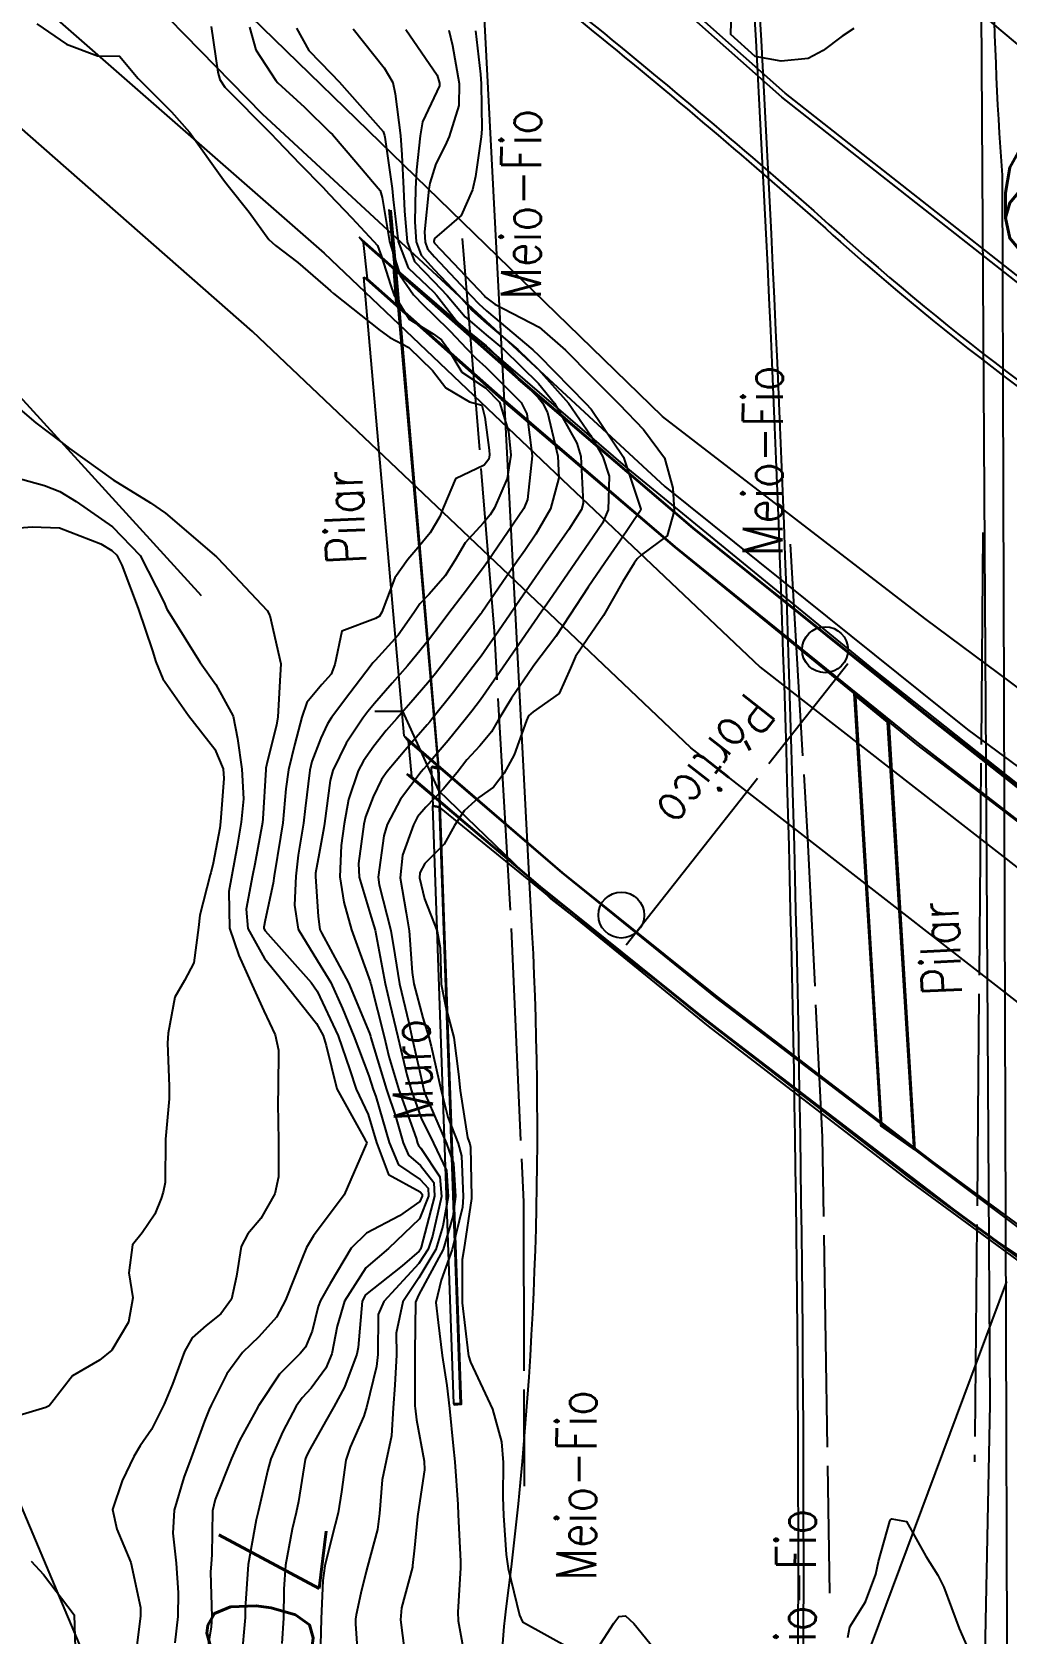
# Model space of a CAD drawing. Header units: metres. Extents: x 286371 to 293043, y 7462578 to 7466404.
# Drawn here: x 289070.9 to 289107.7, y 7464736.1 to 7464796.6 of the extents above; entities that cross this region are included whole.
import ezdxf
from ezdxf.enums import TextEntityAlignment as Align

# ---------------------------------------------------------------- set-up
doc = ezdxf.new("R2010")
doc.units = ezdxf.units.M
doc.header["$MEASUREMENT"] = 0
doc.linetypes.add('CONTINUO', pattern=[0])
doc.linetypes.add('TRACEJADO', pattern=[8.7, 8, -0.7])
for name, color, linetype in [('Canteiro', 45, 'Continuous'), ('Cotas', 45, 'Continuous'), ('Curvas de Nivel 1m', 11, 'Continuous'), ('Curvas de Nivel 5m', 15, 'Continuous'), ('Divisas', 45, 'Continuous'), ('Edificações', 30, 'Continuous'), ('Linha Férrea', 20, 'Continuous'), ('MEIO-FIO', 45, 'Continuous'), ('MURO', 30, 'Continuous'), ('P.I.', 45, 'CONTINUO'), ('PILAR', 45, 'Continuous'), ('Pontes_Viadutos_Tubos', 190, 'Continuous'), ('Pontos Cotados', 45, 'Continuous'), ('Postes', 20, 'Continuous'), ('PÓRTICO', 45, 'CONTINUO'), ('TEXTO', 45, 'Continuous'), ('Vias primárias', 230, 'Continuous')]:
    doc.layers.add(name, color=color, linetype=linetype)
doc.styles.add('ROMANS', font='romans', dxfattribs={"height": 0.2})
doc.styles.add('Style-STANDARD', font='STANDARD.shx')

# ---------------------------------------------------------------- blocks, each defined once
blk = doc.blocks.new('ELVTXT_142')
at = {"layer": 'Pontos Cotados', "linetype": 'Continuous', "style": 'Style-STANDARD'}
for s, height, p in [('693.1', 4, (0, 4)), ('x', 3, (0, 0))]:
    blk.add_text(s, height=height, dxfattribs=at).set_placement(p, align=Align.MIDDLE_CENTER)

msp = doc.modelspace()

# ---------------------------------------------------------------- linework, layer by layer
at = {"layer": 'Canteiro'}
for points in [[(289098.178, 7464701.9, 0.027017), (289100.003, 7464731.798, 0.018919), (289097.597, 7464809.627), (289098.013, 7464817.666, -0.028614), (289098.774, 7464824.632, -0.013156), (289101.615, 7464839.221, -0.029932), (289105.986, 7464854.509, -0.018028), (289110.597, 7464866.243, -0.022449), (289114.309, 7464873.825, -0.010098), (289121.456, 7464886.296, -0.034287), (289129.937, 7464898.451, -0.008331), (289138.009, 7464908.145, -0.034176), (289145.373, 7464915.598, 0.014946), (289149.467, 7464919.435, -0.063965), (289173.518, 7464937.914, 0.002402), (289183.396, 7464943.731, -0.047205), (289194.925, 7464949.197, 0.027512), (289198.744, 7464950.826, -0.012103), (289203.665, 7464953.108)], [(289205.999, 7464952.844), (289201.593, 7464950.841), (289193.269, 7464946.819, 0.014043), (289182.263, 7464941.113, 0.046369), (289162.764, 7464927.803, 0.035702), (289150.593, 7464916.164, -0.017109), (289145.407, 7464910.822, 0.070326), (289132.793, 7464894.716, -0.00539), (289125.688, 7464882.721, 0.052789), (289119.626, 7464869.846, -0.011819), (289115.778, 7464859.568, 0.041488), (289113.037, 7464850.671, -0.0178), (289110.757, 7464841.801, 0.042766), (289109.076, 7464833.581, -0.007377), (289107.329, 7464820.322, 0.047193), (289106.756, 7464809.188, -0.027376), (289106.689, 7464803.457), (289107.056, 7464744.796), (289106.471, 7464715.917, -0.022904), (289104.091, 7464679.929, 0.015582)], [(289022.152, 7464877.298), (289039.277, 7464854.731, 0.004567), (289043.998, 7464848.626, 0.020686), (289051.451, 7464839.933, -0.00617), (289065.484, 7464824.496), (289080.492, 7464808.746, -0.011206), (289085.567, 7464803.174, 0.043221), (289092.206, 7464796.763, -0.011464), (289101.553, 7464788.818, 0.044825), (289116.147, 7464778.001, -0.003327), (289120.671, 7464775.196), (289127.752, 7464770.344), (289139.499, 7464763.282), (289151.397, 7464756.133, 1.06747)], [(289142.591, 7464764.027), (289128.947, 7464773.001), (289115.792, 7464781.487), (289113.652, 7464782.77), (289099.205, 7464794.123), (289093.01, 7464799.619), (289088.081, 7464804.403), (289081.732, 7464811.226), (289073.871, 7464819.799), (289058.432, 7464835.773), (289047.765, 7464846.885), (289042.441, 7464853.572, -0.056673), (289037.48, 7464861.499, -0.001873), (289032.039, 7464872.988, 0.003306)]]:
    msp.add_lwpolyline(points, format="xyb", dxfattribs=at)
at = {"layer": 'Curvas de Nivel 1m', "flags": 128}
for points, elevation in [([(289101.919, 7464796.718), (289101.477, 7464796.426), (289100.758, 7464795.884), (289100.201, 7464795.588), (289099.174, 7464795.485), (289098.202, 7464795.654), (289097.283, 7464796.488), (289097.297, 7464797.42)], 694), ([(289071.078, 7464796.891), (289072.203, 7464796.13), (289073.366, 7464795.687), (289074.196, 7464795.671), (289074.911, 7464794.834), (289076.165, 7464793.576), (289076.841, 7464792.804), (289078.127, 7464791.01), (289078.301, 7464790.782), (289079.092, 7464789.787), (289079.842, 7464788.758), (289080.091, 7464788.529), (289080.93, 7464787.893), (289082.067, 7464786.909), (289082.162, 7464786.819), (289082.279, 7464786.721), (289084.043, 7464785.321), (289084.409, 7464785.057), (289085.117, 7464784.678), (289086.021, 7464783.81), (289086.523, 7464783.165), (289087.408, 7464782.636), (289087.88, 7464782.505), (289087.995, 7464782.05), (289088.155, 7464780.809), (289088.168, 7464780.631), (289088.138, 7464780.465), (289087.966, 7464780.24), (289086.878, 7464779.728), (289086.426, 7464778.657), (289086.294, 7464778.302), (289085.924, 7464777.683), (289085.458, 7464777.126), (289085.079, 7464776.677), (289084.591, 7464775.993), (289084.097, 7464774.691), (289084.021, 7464774.543), (289083.87, 7464774.454), (289082.597, 7464773.979), (289082.324, 7464772.717), (289082.196, 7464772.361), (289081.833, 7464771.967), (289081.27, 7464771.285), (289081.082, 7464770.735), (289080.815, 7464769.723), (289080.576, 7464768.743), (289080.483, 7464768.035), (289080.363, 7464766.745), (289080.284, 7464766.208), (289080.042, 7464764.75), (289079.995, 7464764.475), (289079.699, 7464763.074), (289079.643, 7464762.807), (289079.647, 7464762.755), (289079.693, 7464762.677), (289081.441, 7464760.728), (289081.659, 7464760.394), (289082.452, 7464758.712), (289082.896, 7464757.424), (289083.133, 7464756.702), (289083.59, 7464755.737), (289083.898, 7464754.69), (289084.35, 7464753.476), (289085.546, 7464752.819), (289085.625, 7464752.743), (289085.627, 7464752.663), (289085.541, 7464752.455), (289084.772, 7464751.915), (289083.523, 7464751.262), (289082.946, 7464750.703), (289082.15, 7464749.371), (289081.786, 7464748.72), (289081.7, 7464748.502), (289081.467, 7464747.57), (289081.221, 7464746.964), (289081.018, 7464746.731), (289080.234, 7464745.95), (289079.453, 7464744.754), (289079.443, 7464744.735), (289079.423, 7464744.697), (289078.726, 7464743.442), (289078.424, 7464742.769), (289077.806, 7464741.221), (289077.709, 7464740.788), (289077.683, 7464739.132), (289077.657, 7464738.79), (289077.64, 7464738.478), (289077.687, 7464736.789), (289077.66, 7464736.417), (289077.402, 7464734.792)], 701), ([(289079.106, 7464796.767), (289079.352, 7464795.912), (289080.104, 7464794.756), (289080.183, 7464794.672), (289081.181, 7464793.746), (289082.155, 7464792.798), (289082.236, 7464792.713), (289083.121, 7464791.687), (289083.962, 7464790.688), (289084.04, 7464790.604), (289084.119, 7464790.343), (289084.392, 7464788.68), (289084.797, 7464787.402), (289085.303, 7464786.67), (289085.676, 7464786.28), (289086.053, 7464785.918), (289086.683, 7464785.291), (289087.304, 7464784.639), (289087.658, 7464784.261), (289088.024, 7464783.943), (289089.357, 7464782.604), (289089.577, 7464782.182), (289089.774, 7464780.598), (289089.601, 7464778.95), (289089.46, 7464778.612), (289088.846, 7464777.695), (289088.112, 7464776.631), (289088.028, 7464776.507), (289087.899, 7464776.33), (289087.171, 7464775.359), (289086.636, 7464774.653), (289086.305, 7464774.22), (289085.859, 7464773.64), (289085.423, 7464773.098), (289085.068, 7464772.676), (289084.498, 7464772.021), (289083.822, 7464771.249), (289083.57, 7464770.946), (289083.382, 7464770.701), (289082.762, 7464769.748), (289082.255, 7464768.717), (289082.152, 7464768.345), (289081.936, 7464766.722), (289081.916, 7464766.558), (289081.737, 7464765.586), (289081.599, 7464764.854), (289081.593, 7464764.726), (289081.701, 7464763.218), (289081.763, 7464762.723), (289081.821, 7464762.594), (289082.841, 7464760.707), (289083.636, 7464758.816), (289083.671, 7464758.694), (289083.686, 7464758.641), (289084.273, 7464756.684), (289084.63, 7464755.637), (289084.909, 7464754.674), (289085.105, 7464754.209), (289085.561, 7464753.82), (289086.071, 7464753.176), (289086.097, 7464752.656), (289085.591, 7464750.739), (289085.566, 7464750.664), (289085.513, 7464750.586), (289084.869, 7464750.039), (289083.488, 7464748.94), (289083.357, 7464748.696), (289083.207, 7464746.949), (289083.163, 7464746.699), (289082.692, 7464745.449), (289082.296, 7464744.711), (289081.977, 7464744.155), (289081.4, 7464743.127), (289081.254, 7464742.869), (289081.207, 7464742.727), (289080.955, 7464741.146), (289080.872, 7464740.732), (289080.716, 7464740.099), (289080.464, 7464738.742), (289080.404, 7464737.836), (289080.387, 7464736.743), (289080.323, 7464735.787)], 699), ([(289080.886, 7464796.734), (289081.353, 7464795.883), (289082.189, 7464795.02), (289082.491, 7464794.71), (289084.156, 7464792.835), (289084.207, 7464792.684), (289084.221, 7464792.616), (289084.492, 7464790.679), (289084.537, 7464790.259), (289084.725, 7464788.675), (289085.092, 7464787.687), (289086.066, 7464786.763), (289086.169, 7464786.653), (289086.993, 7464785.59), (289088.036, 7464784.742), (289088.181, 7464784.622), (289090.007, 7464782.79), (289090.169, 7464782.592), (289090.353, 7464782.233), (289090.747, 7464780.583), (289090.781, 7464779.758), (289090.468, 7464778.594), (289089.92, 7464777.637), (289089.496, 7464777.025), (289089.212, 7464776.615), (289088.677, 7464775.838), (289087.875, 7464774.684), (289087.853, 7464774.656), (289087.839, 7464774.635), (289086.992, 7464773.513), (289086.34, 7464772.657), (289086.125, 7464772.375), (289085.834, 7464772.027), (289085.204, 7464771.293), (289084.667, 7464770.682), (289084.269, 7464770.225), (289083.798, 7464769.643), (289083.408, 7464769.082), (289083.215, 7464768.703), (289082.848, 7464767.628), (289082.677, 7464766.711), (289082.563, 7464765.891), (289082.513, 7464764.713), (289082.664, 7464763.756), (289082.962, 7464762.705), (289083.665, 7464760.757), (289083.68, 7464760.694), (289083.688, 7464760.669), (289084.185, 7464758.686), (289084.373, 7464757.933), (289084.75, 7464756.677), (289085.393, 7464754.851), (289085.445, 7464754.666), (289085.484, 7464754.577), (289085.571, 7464754.477), (289086.294, 7464753.392), (289086.35, 7464752.652), (289086.012, 7464751.147), (289085.853, 7464750.659), (289085.506, 7464750.115), (289084.175, 7464748.684), (289083.965, 7464748.199), (289083.948, 7464746.687), (289083.902, 7464746.233), (289083.528, 7464744.693), (289083.505, 7464744.611), (289083.419, 7464744.365), (289082.907, 7464743.197), (289082.745, 7464742.704), (289082.575, 7464741.502), (289082.449, 7464740.708), (289082.227, 7464739.831), (289081.947, 7464738.715), (289081.87, 7464738.162), (289081.816, 7464736.717), (289081.776, 7464735.228)], 698), ([(289083.02, 7464796.702), (289084.192, 7464795.237), (289084.521, 7464794.679), (289084.601, 7464794.254), (289084.812, 7464792.675), (289084.864, 7464791.953), (289084.919, 7464790.673), (289084.957, 7464789.826), (289085.064, 7464788.67), (289085.34, 7464787.926), (289086.072, 7464787.171), (289086.572, 7464786.647), (289087.249, 7464785.838), (289088.042, 7464785.157), (289088.698, 7464784.614), (289090.015, 7464783.326), (289090.627, 7464782.585), (289091.469, 7464781.077), (289091.616, 7464780.57), (289091.705, 7464778.802), (289091.646, 7464778.57), (289091.158, 7464777.815), (289090.312, 7464776.596), (289089.895, 7464775.991), (289089.327, 7464775.168), (289088.945, 7464774.618), (289088.507, 7464773.982), (289087.85, 7464773.037), (289087.68, 7464772.804), (289087.555, 7464772.639), (289086.807, 7464771.672), (289085.992, 7464770.662), (289085.912, 7464770.563), (289085.811, 7464770.448), (289084.982, 7464769.491), (289084.304, 7464768.687), (289084.093, 7464768.376), (289083.77, 7464767.727), (289083.484, 7464766.973), (289083.422, 7464766.699), (289083.221, 7464765.213), (289083.245, 7464764.702), (289083.701, 7464763.187), (289083.846, 7464762.692), (289083.891, 7464762.492), (289084.233, 7464760.686), (289084.406, 7464759.929), (289084.71, 7464758.678), (289085.044, 7464757.242), (289085.208, 7464756.67), (289085.588, 7464755.605), (289086.052, 7464754.657), (289086.54, 7464753.631), (289086.612, 7464752.648), (289086.409, 7464751.533), (289086.139, 7464750.655), (289085.498, 7464749.577), (289084.892, 7464748.673), (289084.648, 7464747.495), (289084.654, 7464746.676), (289084.589, 7464745.525), (289084.531, 7464744.678), (289084.469, 7464743.618), (289084.269, 7464742.681), (289084.11, 7464741.953), (289084.018, 7464740.684), (289083.94, 7464740.091), (289083.565, 7464738.691), (289083.513, 7464738.5), (289083.309, 7464737.684), (289083.129, 7464736.864), (289083.112, 7464736.697), (289083.114, 7464736.521), (289083.233, 7464734.695)], 697), ([(289085.006, 7464796.673), (289086.188, 7464794.951), (289086.284, 7464794.653), (289086.282, 7464794.554), (289086.179, 7464794.335), (289085.633, 7464793.191), (289085.548, 7464792.664), (289085.418, 7464791.382), (289085.378, 7464790.666), (289085.349, 7464789.422), (289085.398, 7464788.665), (289085.586, 7464788.164), (289086.079, 7464787.62), (289087.016, 7464786.64), (289087.503, 7464786.083), (289088.049, 7464785.602), (289089.237, 7464784.606), (289090.023, 7464783.854), (289091.144, 7464782.577), (289091.98, 7464781.374), (289092.449, 7464780.557), (289092.681, 7464779.826), (289092.649, 7464778.554), (289092.436, 7464778.048), (289091.915, 7464777.294), (289091.417, 7464776.574), (289090.415, 7464775.126), (289090.061, 7464774.602), (289089.985, 7464774.491), (289089.87, 7464774.325), (289089.159, 7464773.31), (289088.685, 7464772.622), (289088.34, 7464772.124), (289087.825, 7464771.39), (289087.5, 7464770.958), (289087.252, 7464770.643), (289086.604, 7464769.85), (289085.788, 7464768.9), (289085.68, 7464768.772), (289085.586, 7464768.667), (289084.814, 7464767.634), (289084.308, 7464766.686), (289084.178, 7464766.258), (289083.959, 7464764.691), (289083.997, 7464764.413), (289084.447, 7464762.683), (289084.592, 7464761.769), (289084.773, 7464760.678), (289085.119, 7464759.195), (289085.24, 7464758.67), (289085.609, 7464757.008), (289085.687, 7464756.663), (289085.728, 7464756.536), (289086.541, 7464754.65), (289086.814, 7464753.897), (289086.884, 7464752.644), (289086.781, 7464751.894), (289086.422, 7464750.651), (289085.488, 7464748.923), (289085.37, 7464748.666), (289085.345, 7464746.777), (289085.352, 7464746.666), (289085.352, 7464744.738), (289085.356, 7464744.665), (289085.417, 7464744.226), (289085.701, 7464742.66), (289085.715, 7464742.332), (289085.457, 7464740.663), (289085.444, 7464740.571), (289085.335, 7464739.398), (289085.266, 7464738.724), (289085.258, 7464738.665), (289084.843, 7464737.129), (289084.806, 7464736.672), (289085.031, 7464734.904)], 696), ([(289087.633, 7464796.633), (289087.829, 7464794.99), (289087.85, 7464794.629), (289087.873, 7464792.914), (289087.856, 7464792.629), (289087.637, 7464791.127), (289087.525, 7464790.633), (289087.092, 7464789.657), (289086.096, 7464788.793), (289086.071, 7464788.678), (289086.07, 7464788.655), (289086.078, 7464788.639), (289086.094, 7464788.618), (289087.973, 7464786.626), (289088.017, 7464786.579), (289088.063, 7464786.537), (289088.365, 7464786.314), (289090.047, 7464785.451), (289091.031, 7464784.579), (289092.019, 7464783.583), (289093.062, 7464782.548), (289093.98, 7464781.584), (289094.771, 7464780.522), (289095.089, 7464779.375), (289095.143, 7464778.516), (289094.871, 7464777.569), (289093.909, 7464776.864), (289093.742, 7464776.702), (289093.628, 7464776.539), (289093.201, 7464775.856), (289092.471, 7464774.563), (289091.861, 7464773.685), (289091.414, 7464773.018), (289091.222, 7464772.584), (289090.797, 7464771.623), (289089.819, 7464770.94), (289089.645, 7464770.779), (289089.565, 7464770.608), (289089.098, 7464769.311), (289088.722, 7464768.62), (289088.314, 7464768.089), (289087.77, 7464767.699), (289087.211, 7464767.194), (289086.847, 7464766.648), (289086.454, 7464765.943), (289085.732, 7464765.217), (289085.532, 7464764.862), (289085.519, 7464764.668), (289085.712, 7464763.874), (289086.187, 7464762.657), (289086.311, 7464762.029), (289086.341, 7464760.654), (289086.522, 7464759.78), (289086.821, 7464758.647), (289086.995, 7464757.262), (289087.065, 7464756.643), (289087.339, 7464754.877), (289087.424, 7464754.637), (289087.448, 7464754.512), (289087.485, 7464752.635), (289087.483, 7464752.575), (289087.199, 7464750.639), (289087.139, 7464750.271), (289087.14, 7464748.64), (289087.363, 7464746.728), (289087.377, 7464746.636), (289087.451, 7464746.4), (289088.278, 7464744.622), (289088.62, 7464743.395), (289088.683, 7464742.615), (289088.675, 7464741.304), (289088.7, 7464740.614), (289088.801, 7464739.143), (289088.875, 7464738.611), (289089.298, 7464736.854), (289089.409, 7464736.603), (289091.279, 7464735.575)], 694), ([(289070.002, 7464782.737), (289071.036, 7464781.841), (289071.978, 7464781.135), (289072.313, 7464780.869), (289073.957, 7464779.684), (289075.375, 7464778.823), (289075.938, 7464778.434), (289077.868, 7464776.785), (289077.913, 7464776.737), (289079.772, 7464774.756), (289079.88, 7464774.573), (289080.294, 7464772.748), (289080.266, 7464772.32), (289080.176, 7464770.749), (289080.131, 7464770.428), (289079.789, 7464769.081), (289079.725, 7464768.815), (289079.719, 7464768.755), (289079.614, 7464766.899), (289079.597, 7464766.757), (289079.304, 7464765.188), (289079.224, 7464764.762), (289078.986, 7464763.484), (289079.046, 7464762.764), (289079.677, 7464761.626), (289080.392, 7464760.744), (289081.641, 7464759.179), (289081.892, 7464758.721), (289081.998, 7464758.349), (289082.404, 7464756.712), (289083.48, 7464754.791), (289083.531, 7464754.695), (289083.521, 7464754.643), (289082.686, 7464752.707), (289081.521, 7464751.159), (289081.255, 7464750.728), (289081.099, 7464750.322), (289080.468, 7464748.74), (289080.121, 7464748.098), (289079.463, 7464747.352), (289079.153, 7464747.065), (289078.844, 7464746.764), (289078.256, 7464745.958), (289077.659, 7464744.781), (289077.59, 7464744.613), (289077.415, 7464744.172), (289076.902, 7464742.794), (289076.633, 7464742.049), (289076.26, 7464740.811), (289076.212, 7464739.951), (289076.34, 7464738.809), (289076.418, 7464737.701), (289076.396, 7464736.808), (289076.286, 7464735.808)], 702), ([(289069.958, 7464779.861), (289071.366, 7464779.47), (289071.95, 7464779.253), (289072.562, 7464778.865), (289073.93, 7464777.91), (289074.977, 7464776.828), (289075.888, 7464775.057), (289075.993, 7464774.813), (289076.163, 7464774.527), (289077.248, 7464772.794), (289077.838, 7464771.961), (289078.489, 7464770.774), (289078.649, 7464769.924), (289078.817, 7464768.769), (289078.878, 7464767.657), (289078.791, 7464766.769), (289078.645, 7464765.866), (289078.441, 7464764.774), (289078.329, 7464764.161), (289078.356, 7464762.775), (289078.705, 7464761.743), (289079.145, 7464760.762), (289079.648, 7464759.653), (289080.078, 7464758.748), (289080.202, 7464758.169), (289080.187, 7464756.746), (289080.178, 7464756.163), (289080.201, 7464754.745), (289080.204, 7464753.395), (289080.06, 7464752.747), (289079.53, 7464751.819), (289079.045, 7464751.238), (289078.798, 7464750.765), (289078.617, 7464749.648), (289078.425, 7464748.77), (289078.024, 7464748.228), (289077.469, 7464747.785), (289076.94, 7464747.314), (289076.656, 7464746.796), (289076.198, 7464745.572), (289075.891, 7464744.815), (289075.41, 7464743.86), (289074.983, 7464743.248), (289074.744, 7464742.834), (289074.297, 7464741.924), (289073.931, 7464740.846), (289074.104, 7464740.092), (289074.634, 7464738.835), (289074.991, 7464737.147), (289074.997, 7464736.829), (289074.803, 7464735.302)], 703), ([(289069.928, 7464777.836), (289070.902, 7464777.917), (289071.929, 7464777.879), (289073.497, 7464777.274), (289073.917, 7464777.024), (289074.094, 7464776.842), (289074.282, 7464776.465), (289074.908, 7464774.829), (289075.441, 7464773.24), (289075.568, 7464772.819), (289075.841, 7464772.175), (289076.805, 7464770.8), (289077.795, 7464769.525), (289078.109, 7464768.78), (289078.142, 7464768.415), (289078.017, 7464766.78), (289077.987, 7464766.544), (289077.731, 7464765.227), (289077.65, 7464764.861), (289077.628, 7464764.786), (289077.236, 7464763.257), (289077.186, 7464762.792), (289077.005, 7464761.464), (289076.649, 7464760.8), (289076.295, 7464760.165), (289076.041, 7464758.808), (289076.008, 7464758.429), (289076.08, 7464756.807), (289076.073, 7464756.332), (289075.933, 7464754.809), (289075.918, 7464753.177), (289075.854, 7464752.81), (289075.775, 7464752.576), (289075.532, 7464751.982), (289075.06, 7464751.282), (289074.69, 7464750.827), (289074.553, 7464749.774), (289074.702, 7464748.826), (289074.539, 7464747.902), (289073.914, 7464746.845), (289073.448, 7464746.478), (289072.432, 7464745.877), (289071.642, 7464744.881), (289071.55, 7464744.754), (289071.421, 7464744.684), (289070.041, 7464744.278)], 704), ([(289101.7, 7464736.006), (289101.775, 7464736.417), (289102.357, 7464737.36), (289102.746, 7464738.403), (289102.857, 7464738.876), (289103.274, 7464740.396), (289103.299, 7464740.452), (289103.355, 7464740.489), (289103.915, 7464740.386), (289104.634, 7464739.076), (289105.089, 7464738.368), (289105.317, 7464737.908), (289105.899, 7464736.355), (289106.391, 7464735.235)], 694), ([(289070.869, 7464738.891), (289071.327, 7464738.39), (289072.483, 7464736.867), (289072.53, 7464735.615), (289072.376, 7464734.868), (289072.341, 7464733.779), (289072.386, 7464732.867), (289072.34, 7464731.745), (289072.051, 7464730.872), (289071.689, 7464730.384), (289071.191, 7464729.989), (289070.527, 7464729.551)], 704), ([(289092.245, 7464735.595), (289092.864, 7464736.551), (289093.044, 7464736.803), (289093.298, 7464736.834), (289093.615, 7464736.54), (289095.264, 7464734.514)], 694)]:
    msp.add_lwpolyline(points, dxfattribs=dict(at, elevation=elevation))
at = {"layer": 'Curvas de Nivel 5m', "flags": 128}
for points, elevation in [([(289077.664, 7464796.793), (289077.907, 7464795.07), (289077.993, 7464794.787), (289078.18, 7464794.507), (289079.908, 7464792.758), (289080.15, 7464792.505), (289081.008, 7464791.608), (289081.871, 7464790.728), (289082.12, 7464790.47), (289082.976, 7464789.576), (289083.789, 7464788.691), (289083.935, 7464788.531), (289084.085, 7464788.115), (289084.426, 7464787.044), (289084.555, 7464786.685), (289085.13, 7464785.753), (289086.042, 7464785.202), (289086.351, 7464784.97), (289086.579, 7464784.654), (289087.122, 7464783.744), (289088.012, 7464783.156), (289088.545, 7464782.616), (289088.886, 7464781.515), (289088.97, 7464780.615), (289088.838, 7464779.739), (289088.355, 7464778.628), (289088.195, 7464778.366), (289087.925, 7464778.048), (289087.25, 7464777.312), (289086.855, 7464776.65), (289086.49, 7464776.061), (289085.885, 7464775.376), (289085.541, 7464775.01), (289085.315, 7464774.673), (289084.716, 7464773.827), (289083.847, 7464772.866), (289083.762, 7464772.779), (289083.701, 7464772.697), (289082.896, 7464771.641), (289082.2, 7464770.719), (289082.055, 7464770.477), (289081.802, 7464769.938), (289081.461, 7464769.058), (289081.383, 7464768.73), (289081.212, 7464767.283), (289081.145, 7464766.734), (289080.942, 7464765.53), (289080.855, 7464764.737), (289080.808, 7464763.637), (289080.95, 7464762.736), (289081.676, 7464761.537), (289082.177, 7464760.717), (289082.618, 7464759.742), (289083.049, 7464758.703), (289083.612, 7464757.205), (289083.78, 7464756.692), (289083.874, 7464756.416), (289084.375, 7464754.682), (289084.728, 7464753.844), (289085.553, 7464753.287), (289085.847, 7464752.958), (289085.862, 7464752.66), (289085.531, 7464751.81), (289084.351, 7464750.682), (289083.503, 7464749.953), (289082.699, 7464748.706), (289082.423, 7464747.757), (289082.213, 7464746.713), (289081.989, 7464746.173), (289081.434, 7464745.421), (289081.102, 7464745.056), (289080.875, 7464744.733), (289080.366, 7464743.784), (289079.916, 7464742.747), (289079.796, 7464742.341), (289079.435, 7464740.753), (289079.36, 7464740.454), (289079.051, 7464738.769), (289078.948, 7464737.123), (289078.938, 7464736.77), (289078.806, 7464735.237)], 700), ([(289086.633, 7464796.648), (289086.771, 7464796.08), (289087.026, 7464794.642), (289087.008, 7464793.805), (289086.646, 7464792.647), (289086.496, 7464792.302), (289086.138, 7464791.616), (289085.909, 7464790.876), (289085.876, 7464790.658), (289085.718, 7464789.042), (289085.734, 7464788.66), (289085.831, 7464788.401), (289086.086, 7464788.107), (289087.48, 7464786.633), (289087.76, 7464786.331), (289088.056, 7464786.06), (289089.802, 7464784.598), (289090.031, 7464784.381), (289091.808, 7464782.567), (289092, 7464782.36), (289093.224, 7464780.546), (289093.886, 7464778.584), (289093.871, 7464778.535), (289093.09, 7464777.374), (289092.522, 7464776.555), (289091.89, 7464775.643), (289091.197, 7464774.585), (289090.672, 7464773.782), (289089.845, 7464772.68), (289089.811, 7464772.639), (289089.791, 7464772.605), (289088.992, 7464771.451), (289088.5, 7464770.624), (289088.249, 7464770.186), (289087.799, 7464769.657), (289087.314, 7464769.118), (289086.942, 7464768.647), (289086.419, 7464768.011), (289085.764, 7464767.341), (289085.455, 7464766.972), (289085.293, 7464766.671), (289084.883, 7464765.531), (289084.797, 7464764.678), (289085.022, 7464763.357), (289085.138, 7464762.673), (289085.244, 7464761.097), (289085.305, 7464760.67), (289085.645, 7464759.39), (289085.873, 7464758.661), (289085.961, 7464758.327), (289086.349, 7464756.653), (289086.598, 7464755.64), (289086.985, 7464754.643), (289087.115, 7464754.189), (289087.176, 7464752.64), (289087.142, 7464752.244), (289086.763, 7464750.646), (289086.338, 7464749.493), (289086.147, 7464748.655), (289086.226, 7464747.899), (289086.384, 7464746.651), (289086.562, 7464745.523), (289086.661, 7464744.646), (289086.794, 7464743.246), (289086.863, 7464742.642), (289086.973, 7464741.029), (289086.988, 7464740.64), (289087.075, 7464738.891), (289087.077, 7464738.638), (289086.974, 7464736.965), (289086.979, 7464736.639), (289087.27, 7464735.039)], 695)]:
    msp.add_lwpolyline(points, dxfattribs=dict(at, elevation=elevation))
at = {"layer": 'Divisas'}
for points in [[(289018.917, 7464864.494), (289037.465, 7464840.381), (289059.019, 7464812.742), (289066.658, 7464806.695), (289079.586, 7464793.501), (289094.784, 7464779.438), (289106.213, 7464770.265), (289116.083, 7464762.992), (289128.599, 7464756.062), (289130.404, 7464753.84), (289146.949, 7464743.43), (289150.475, 7464742.843)], [(289077.292, 7464775.309), (289062.662, 7464791.346), (289045.183, 7464809.399), (289039.809, 7464805.578), (289030.9, 7464816.164)]]:
    msp.add_lwpolyline(points, dxfattribs=at)
at = {"layer": 'Edificações'}
msp.add_lwpolyline([(289004.626, 7464748.638), (289047.739, 7464766.349), (289057.999, 7464770.564), (289077.521, 7464724.269), (289060.569, 7464717.12), (289036.792, 7464707.094), (289035.286, 7464710.664), (289032.95, 7464709.679), (289026.266, 7464707.127), (289022.836, 7464716.111), (289017.286, 7464713.992), (289015.585, 7464713.226), (289006.684, 7464737.417), (289004.046, 7464744.585), (289004.626, 7464748.638), (289037.995, 7464762.346)], close=True, dxfattribs=at)
at = {"layer": 'Linha Férrea'}
for points in [[(289024.404, 7464849.419), (289036.96, 7464833.746), (289048.892, 7464820.374), (289063.518, 7464805.156), (289070.754, 7464798.022), (289081.922, 7464788.244), (289091.157, 7464779.466), (289098.384, 7464772.614), (289115.085, 7464759.615), (289125.293, 7464753.68), (289138.583, 7464745.235), (289164.38, 7464730.042), (289188.74, 7464717.43), (289218.376, 7464703.143)], [(289215.473, 7464699.823), (289182.301, 7464715.099), (289158.178, 7464728.069), (289136.494, 7464741.822), (289123.214, 7464750.261), (289112.841, 7464756.293), (289095.773, 7464769.577), (289088.403, 7464776.565), (289079.225, 7464785.289), (289068.03, 7464795.09), (289060.671, 7464802.345), (289045.957, 7464817.656), (289033.905, 7464831.162)]]:
    msp.add_lwpolyline(points, dxfattribs=at)
at = {"layer": 'MEIO-FIO', "linetype": 'TRACEJADO', "flags": 128}
for points in [[(289087.138, 7464788.791), (289088.338, 7464773.973), (289088.958, 7464763.238), (289089.445, 7464752.452), (289089.476, 7464741.72)], [(289099.522, 7464777.256), (289100.169, 7464766.164), (289100.725, 7464754.897), (289101, 7464737.679)], [(289106.789, 7464777.697), (289106.687, 7464765.426), (289106.595, 7464754.147), (289106.478, 7464742.633)]]:
    msp.add_lwpolyline(points, dxfattribs=at)
at = {"layer": 'MURO', "linetype": 'CONTINUO'}
for points in [[(289085.973, 7464768.842, 700.436), (289086.013, 7464768.885, 693.217), (289086.257, 7464768.847, 693.217)], [(289086.046, 7464767.4, 700.349), (289085.973, 7464768.842, 700.436), (289086.226, 7464768.788, 700.436)], [(289087.075, 7464744.83, 701.207), (289086.276, 7464767.336, 701.228), (289086.297, 7464767.349, 700.349), (289086.226, 7464768.788, 700.436), (289086.237, 7464768.819, 698.494)], [(289087.075, 7464744.83, 701.207), (289087.107, 7464744.812, 694.605), (289086.257, 7464768.847, 693.217), (289086.237, 7464768.819, 698.494)], [(289086.023, 7464767.373, 701.228), (289086.046, 7464767.4, 700.349), (289086.297, 7464767.349, 700.349)], [(289087.075, 7464744.83, 701.207), (289086.825, 7464744.821, 701.207), (289086.023, 7464767.373, 701.228), (289086.276, 7464767.336, 701.228)], [(289086.825, 7464744.821, 701.207), (289086.84, 7464744.794, 694.605), (289087.107, 7464744.812, 694.605)]]:
    msp.add_polyline3d(points, dxfattribs=at)
at = {"layer": 'P.I.', "linetype": 'CONTINUO'}
for points in [[(289128.667, 7464753.024, 701.561), (289119.017, 7464759.897, 701.501), (289111.594, 7464765.396, 701.446), (289104.911, 7464770.645, 701.399), (289095.895, 7464777.852, 701.341), (289089.259, 7464783.536, 701.282), (289083.248, 7464788.84, 701.236)], [(289083.428, 7464787.339, 701.164), (289083.56, 7464787.273, 700.66), (289083.412, 7464788.64, 700.633), (289083.248, 7464788.84, 701.236)], [(289128.573, 7464753.02, 700.988), (289118.95, 7464759.912, 700.895), (289111.564, 7464765.35, 700.843), (289104.949, 7464770.556, 700.791), (289095.837, 7464777.862, 700.737), (289089.262, 7464783.479, 700.677), (289083.412, 7464788.64, 700.633)], [(289084.539, 7464787.715, 700.329), (289093.375, 7464780.121, 700.436), (289102.663, 7464772.515, 700.501), (289109.248, 7464767.298, 700.533), (289124.997, 7464755.766, 700.645)], [(289128.751, 7464751.89, 701.49), (289118.441, 7464759.052, 701.419), (289110.988, 7464764.598, 701.355), (289104.299, 7464769.7, 701.342), (289095.151, 7464777.16, 701.292), (289088.623, 7464782.715, 701.213), (289083.428, 7464787.339, 701.164)], [(289084.94, 7464770.027, 701.073), (289083.428, 7464787.339, 701.164)], [(289128.72, 7464751.989, 701.013), (289118.426, 7464759.078, 700.941), (289111.015, 7464764.601, 700.85), (289104.368, 7464769.756, 700.836), (289095.191, 7464777.164, 700.774), (289088.679, 7464782.747, 700.705), (289083.56, 7464787.273, 700.66)], [(289128.649, 7464737.404, 701.532), (289120.545, 7464742.713, 701.46), (289112.323, 7464748.5, 701.405), (289104.942, 7464753.928, 701.351), (289096.767, 7464760.194, 701.301), (289090.937, 7464764.862, 701.221), (289084.94, 7464770.027, 701.073)], [(289084.94, 7464770.027, 701.073), (289085.103, 7464769.836, 700.665), (289085.222, 7464768.493, 700.681), (289085.049, 7464768.58, 701.244)], [(289128.562, 7464737.376, 701.007), (289120.479, 7464742.703, 700.954), (289112.257, 7464748.404, 700.913), (289104.866, 7464753.929, 700.827), (289096.71, 7464760.157, 700.786), (289090.903, 7464764.872, 700.699), (289085.103, 7464769.836, 700.665)], [(289128.632, 7464736.102, 701.584), (289119.646, 7464742.129, 701.508), (289111.818, 7464747.635, 701.454), (289104.33, 7464753.122, 701.378), (289096.23, 7464759.363, 701.338), (289090.06, 7464764.355, 701.275), (289085.049, 7464768.58, 701.244)], [(289128.539, 7464736.182, 701.002), (289119.761, 7464742.105, 700.905), (289111.843, 7464747.638, 700.856), (289104.121, 7464753.31, 700.831), (289096.26, 7464759.394, 700.748), (289090.089, 7464764.344, 700.684), (289085.222, 7464768.493, 700.681)], [(289128.644, 7464735.986, 701.588), (289113.704, 7464746.145, 700.576), (289103.93, 7464753.299, 700.507), (289096.431, 7464759.079, 700.448), (289086.276, 7464767.336, 701.228)]]:
    msp.add_polyline3d(points, dxfattribs=at)
at = {"layer": 'PILAR', "linetype": 'CONTINUO'}
for points in [[(289084.704, 7464786.366, 698.43), (289084.643, 7464786.362, 700.437), (289084.539, 7464787.715, 700.329), (289084.576, 7464787.731, 699.231), (289084.379, 7464789.881, 699.19)], [(289084.651, 7464787.578, 693.664), (289084.452, 7464789.859, 693.715)], [(289086.257, 7464768.847, 693.217), (289084.651, 7464787.578, 693.664), (289084.623, 7464787.59, 698.435)], [(289086.237, 7464768.819, 698.494), (289084.704, 7464786.366, 698.43), (289084.623, 7464787.59, 698.435)], [(289102.981, 7464755.338, 698.594), (289102.946, 7464755.31, 693.602), (289101.935, 7464771.628, 693.507)], [(289101.996, 7464771.515, 698.608), (289101.935, 7464771.628, 693.507), (289103.243, 7464770.571, 693.593)], [(289103.185, 7464770.547, 698.646), (289103.243, 7464770.571, 693.593), (289104.225, 7464754.411, 693.597)], [(289104.174, 7464754.518, 698.594), (289104.225, 7464754.411, 693.597), (289102.946, 7464755.31, 693.602)]]:
    msp.add_polyline3d(points, dxfattribs=at)
msp.add_polyline3d([(289101.996, 7464771.515, 698.608), (289103.185, 7464770.547, 698.646), (289104.174, 7464754.518, 698.594), (289102.981, 7464755.338, 698.594)], close=True, dxfattribs=at)
at = {"layer": 'Pontes_Viadutos_Tubos'}
msp.add_lwpolyline([(289083.834, 7464770.957), (289084.889, 7464770.957), (289086.244, 7464767.962), (289090.484, 7464763.878), (289096.846, 7464758.928), (289106.849, 7464751.267), (289116.443, 7464744.886, 0.034696), (289122.992, 7464741.158, -0.034696), (289129.726, 7464737.324), (289131.002, 7464736.863), (289130.775, 7464735.171)], format="xyb", dxfattribs=at)
at = {"layer": 'Postes'}
for centre in [(289100.836, 7464773.275), (289093.143, 7464763.266)]:
    msp.add_circle(centre, 0.866, dxfattribs=at)
at = {"layer": 'PÓRTICO', "linetype": 'TRACEJADO', "flags": 128}
msp.add_lwpolyline([(289093.328, 7464762.149), (289101.695, 7464772.76)], dxfattribs=at)
at = {"layer": 'TEXTO', "linetype": 'CONTINUO'}
msp.add_polyline3d([(289038.063, 7464562.794, 0), (289107.7, 7464749.445, 0)], dxfattribs=at)
at = {"layer": 'Vias primárias'}
for points, elevation in [([(289097.98, 7464701.923, 0.027017), (289099.803, 7464731.8, 0.018922), (289097.397, 7464809.625), (289097.813, 7464817.676, -0.028614), (289098.576, 7464824.665, -0.013156), (289101.42, 7464839.264, -0.029932), (289105.797, 7464854.575, -0.018028), (289110.413, 7464866.323, -0.022449), (289114.134, 7464873.921, -0.010098), (289121.285, 7464886.399, -0.034287), (289129.781, 7464898.577, -0.008331), (289137.858, 7464908.276, -0.034176), (289145.241, 7464915.748, 0.014946), (289149.326, 7464919.577, -0.063965), (289173.417, 7464938.087, 0.002402), (289183.294, 7464943.903, -0.047205), (289194.857, 7464949.385, 0.027512), (289198.656, 7464951.006, -0.012103), (289203.586, 7464953.291, -0.207881)], 701.571), ([(289072.663, 7464830.864), (289072.205, 7464832.187, -0.030442), (289070.702, 7464837.569, 0.193663), (289065.575, 7464845.157, -0.271913), (289061.413, 7464853.868, -0.023492), (289062.258, 7464860.225, -0.440859), (289080.911, 7464871.95, -0.043839), (289085.419, 7464870.269, -0.188763), (289092.449, 7464862.77, -0.092183), (289092.801, 7464861, -0.015452), (289092.722, 7464856.785, -0.056456), (289091.525, 7464849.472, 0.030038), (289088.76, 7464836.811, 0.009924), (289087.059, 7464824.299, 0.027362), (289086.786, 7464819.805), (289089.771, 7464762.609, -0.045321), (289088.789, 7464737.087, 0.051352), (289088.65, 7464731.807, -0.078958), (289083.152, 7464664.411, 0.019574), (289071.468, 7464606.72, -0.0763), (289070.462, 7464603.612), (289058.673, 7464570.931)], 698.394), ([(289180.479, 7464768.485), (289165.996, 7464761.978, -0.280988), (289159.786, 7464762.762), (289136.924, 7464775.983, -0.062339), (289096.221, 7464806.852, -0.010782), (289072.663, 7464830.864)], 698.394), ([(289107.378, 7464808.097, 0.032469), (289107.516, 7464791.179), (289107.699, 7464735.78, -0.027715), (289104.678, 7464677.88, 0.016558), (289102.79, 7464652.575), (289097.392, 7464626.697), (289093.375, 7464610.838), (289084.423, 7464582.5), (289075.38, 7464559.027)], 697.376)]:
    msp.add_lwpolyline(points, format="xyb", dxfattribs=dict(at, elevation=elevation))
for points in [[(289021.991, 7464877.18), (289039.118, 7464854.61, 0.004567), (289043.841, 7464848.502, 0.020686), (289051.305, 7464839.797, -0.006171), (289065.337, 7464824.361), (289080.347, 7464808.608, -0.011206), (289085.417, 7464803.043, 0.043221), (289092.08, 7464796.608, -0.011464), (289101.42, 7464788.668, 0.044825), (289116.043, 7464777.83, -0.003324), (289120.562, 7464775.029), (289127.644, 7464770.175), (289139.396, 7464763.111), (289151.294, 7464755.962, 1.063632)], [(289142.695, 7464764.198), (289129.056, 7464773.169), (289115.897, 7464781.657), (289113.766, 7464782.935), (289099.334, 7464794.277), (289093.147, 7464799.766), (289088.224, 7464804.543), (289081.879, 7464811.362), (289074.017, 7464819.936), (289058.576, 7464835.912), (289047.916, 7464847.017), (289042.598, 7464853.696, -0.056673), (289037.66, 7464861.585, -0.001873), (289032.22, 7464873.073, 0.003306)], [(289242.095, 7464706.449), (289223.732, 7464711.127), (289207.442, 7464716.041), (289195.306, 7464721.017), (289168.334, 7464735.105), (289152.159, 7464743.773), (289135.585, 7464753.876), (289120.978, 7464762.3), (289104.606, 7464774.457), (289094.697, 7464782.079), (289069.379, 7464806.67, -0.049016), (289032.958, 7464849.733)]]:
    msp.add_lwpolyline(points, format="xyb", dxfattribs=at)

# ---------------------------------------------------------------- block references
at = {"layer": 'Pontos Cotados', "linetype": 'Continuous'}
msp.add_blockref('ELVTXT_142', (289114.054, 7464786.234, 693.06), dxfattribs=at)

# ---------------------------------------------------------------- texts
at = {"layer": 'Cotas', "style": 'Style-STANDARD'}
msp.add_text('700', height=4, rotation=263.08006, dxfattribs=at).set_placement((289079.507, 7464736.083, 700), align=Align.MIDDLE_CENTER)
at = {"layer": 'TEXTO', "style": 'ROMANS', "width": 0.8}
for s, rotation, p in [('Meio-Fio', 89.85048, (289090.1, 7464786.482)), ('Meio-Fio', 89.85048, (289099.223, 7464776.802)), ('Pilar', 92.57679, (289083.518, 7464776.523)), ('Pórtico', 231.95296, (289097.86, 7464771.734)), ('Pilar', 92.57679, (289106.009, 7464760.256)), ('Muro', 92.57679, (289086.059, 7464755.524)), ('Meio-Fio', 89.85048, (289092.189, 7464738.15)), ('Meio-Fio', 89.85048, (289100.472, 7464733.667))]:
    msp.add_text(s, height=1.5, rotation=rotation, dxfattribs=at).set_placement(p)

doc.saveas('drawing.dxf')
